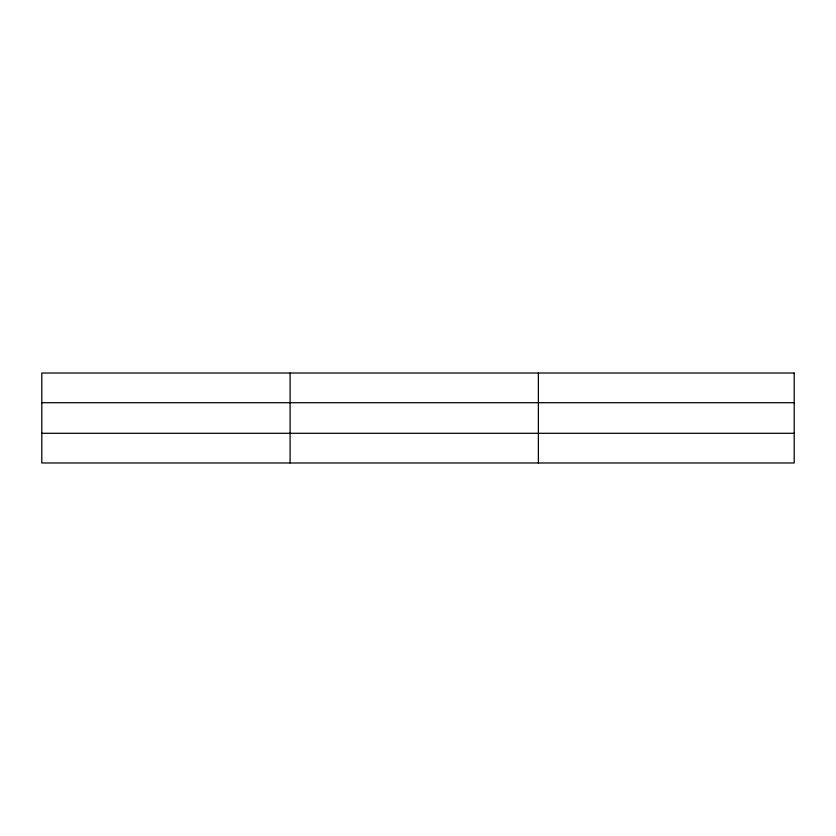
<?xml version="1.0" encoding="UTF-8"?>
<svg xmlns="http://www.w3.org/2000/svg" width="836" height="836" viewBox="0 0 836 836"><rect width="100%" height="100%" fill="white"/><g stroke="black" fill="none" stroke-linecap="round" stroke-linejoin="round"><path stroke-width="1.25" d="M290.092 373.023L290.092 462.977M538.384 373.023L538.384 462.977M41.8 402.712L794.2 402.712M41.8 433.288L794.2 433.288M794.2 373.023L794.2 462.977L41.8 462.977L41.8 373.023L794.2 373.023"/></g></svg>
